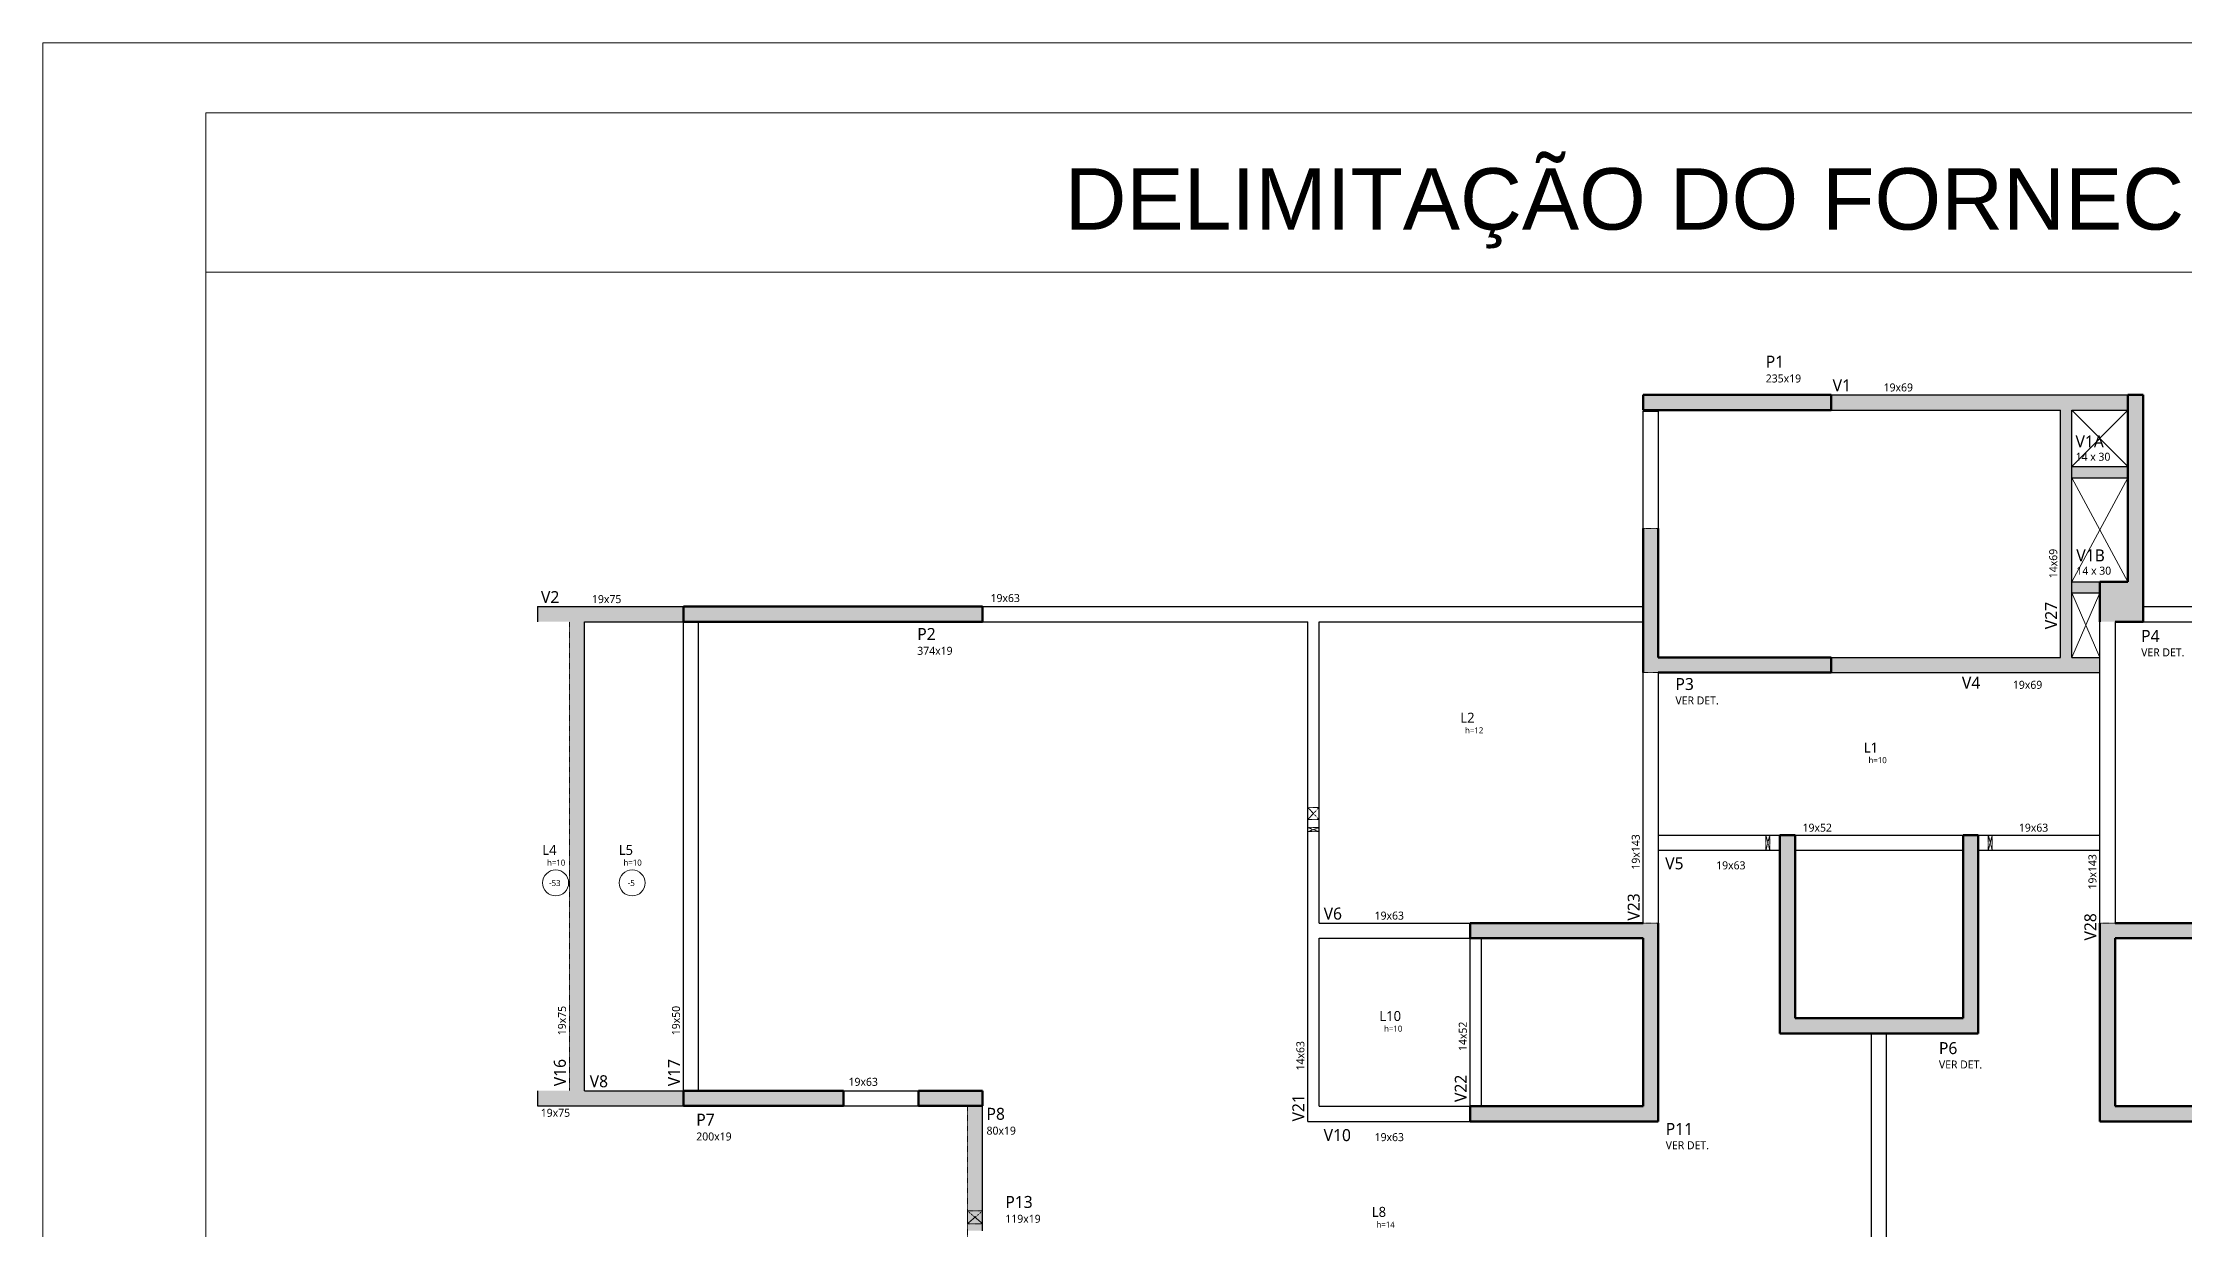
# Model space of a CAD drawing. Extents: x -20676 to 4767, y -817 to 13976.
# Drawn here: x -19091 to -18172, y 8073 to 8582 of the extents above; entities that cross this region are included whole.
import ezdxf
from ezdxf.enums import TextEntityAlignment as Align

# ---------------------------------------------------------------- set-up
doc = ezdxf.new("R2010")
doc.units = 0
doc.linetypes.add('Aligning Line', pattern=[0.635, 0.3175, -0.3175])
doc.linetypes.add('Traço', pattern=[0.635, 0.3175, -0.3175])
doc.layers.get('0').update_dxf_attribs({"lineweight": 13})
doc.layers.add('A-DETL', color=7, linetype='Continuous', lineweight=18, true_color=0x00a600)
for name, color, linetype, lineweight in [('A-FLOR-IDEN', 7, 'Continuous', 9), ('A-GENM', 7, 'Continuous', 18), ('A-GENM-HDLN', 7, 'Traço', 18), ('FOLHA MB', 7, 'Continuous', 13), ('S-BEAM', 7, 'Continuous', 18), ('S-BEAM-IDEN', 7, 'Continuous', 9), ('S-COLS', 7, 'Continuous', 18), ('S-COLS-HDLN', 7, 'Traço', 18), ('S-COLS-IDEN', 7, 'Continuous', 9)]:
    doc.layers.add(name, color=color, linetype=linetype, lineweight=lineweight)
doc.layers.add('Painéis', color=200, linetype='Continuous')
doc.styles.add('Gadugi', font='gadugi.ttf', dxfattribs={"height": 15})
doc.styles.add('Gadugi_1', font='gadugi.ttf', dxfattribs={"height": 10})
doc.styles.add('Gadugi_2', font='gadugi.ttf', dxfattribs={"height": 22.5})
doc.styles.add('Gadugi_3', font='gadugi.ttf', dxfattribs={"height": 0.2})
doc.styles.add('Gadugi_4', font='gadugi.ttf', dxfattribs={"height": 12.5})
doc.styles.add('MB_C02', font='arial.ttf', dxfattribs={"height": 2})
doc.styles.add('MB_C03', font='arial.ttf', dxfattribs={"height": 2.5})
doc.styles.add('MB_C04', font='arial.ttf', dxfattribs={"height": 6})
doc.styles.add('RICARDO', font='arial.ttf', dxfattribs={"width": 0.8})

# ---------------------------------------------------------------- blocks, each defined once
blk = doc.blocks.new('A$Ceb89ac90')
at = {"color": 1}
for points in [[(0, 1199.94), (0, 149.94), (1485.02, 149.94), (1485.02, 1199.94)], [(70, 1169.94), (70, 179.94), (1455.02, 179.94), (1455.02, 1169.94)]]:
    blk.add_lwpolyline(points, close=True, dxfattribs=at)
at = {"color": 5}
for tag, p, height, style in [('CLIENTE', (449.73, 328.83), 12.63, 'MB_C03'), ('REV_05', (1103.14, 338.08), 10.1, 'MB_C02'), ('DATA_REV_05', (1151.54, 337.91), 10.1, 'MB_C02'), ('INFO_REV_05', (1228.12, 337.91), 10.1, 'MB_C02'), ('FASE', (924.57, 320.46), 10.1, 'MB_C02'), ('REV_04', (1103.14, 312.82), 10.1, 'MB_C02'), ('DATA_REV_04', (1151.54, 312.66), 10.1, 'MB_C02'), ('INFO_REV_04', (1228.12, 312.66), 10.1, 'MB_C02'), ('PROJETISTA', (767.99, 285.11), 10.1, 'MB_C02'), ('DATA', (924.57, 285.11), 10.1, 'MB_C02'), ('REV_03', (1103.14, 287.57), 10.1, 'MB_C02'), ('DATA_REV_03', (1151.54, 287.4), 10.1, 'MB_C02'), ('INFO_REV_03', (1228.12, 287.4), 10.1, 'MB_C02'), ('OBRA', (449.73, 273.34), 12.63, 'MB_C03'), ('REV_02', (1103.14, 262.31), 10.1, 'MB_C02'), ('DATA_REV_02', (1151.54, 262.15), 10.1, 'MB_C02'), ('INFO_REV_02', (1228.12, 262.15), 10.1, 'MB_C02'), ('ESC', (924.57, 251.76), 10.1, 'MB_C02'), ('COR', (1010.47, 251.76), 10.1, 'MB_C02'), ('REV_01', (1103.14, 237.06), 10.1, 'MB_C02'), ('DATA_REV_01', (1151.54, 236.89), 10.1, 'MB_C02'), ('INFO_REV_01', (1228.12, 236.89), 10.1, 'MB_C02'), ('PAVIMENTO', (449.73, 215.3), 12.63, 'MB_C03'), ('FL', (1018.09, 194.68), 30.31, 'MB_C04'), ('REV_00', (1103.14, 211.8), 10.1, 'MB_C02'), ('DATA_REV_00', (1151.54, 211.64), 10.1, 'MB_C02'), ('EMISSÃO_INICIAL', (1228.12, 211.64), 10.1, 'MB_C02'), ('REV', (944.1, 205.03), 12.63, 'MB_C03')]:
    blk.add_attdef(tag, p, '', height=height, dxfattribs=dict(at, style=style))
at = {"color": 6, "style": 'MB_C02'}
for tag, p in [('ENDEREÇO_CLIENTE', (449.73, 307.83)), ('ENDEREÇO_OBRA', (449.73, 252.69)), ('TIPO_DE_PROJETO', (449.73, 192.28))]:
    blk.add_attdef(tag, p, '', height=10.1, dxfattribs=at)
blk = doc.blocks.new('PED_FURO_RETANGULAR_R04_2020 _INSTÂNCIA_ - FURO RET-3754116-PL100 - FORMA DO PAVIMENTO TIPO')
at = {"layer": 'A-GENM-HDLN'}
for p, q in [((-8, 9.5), (8, -9.5)), ((-8, -9.5), (8, 9.5)), ((-8, -9.5), (-8, 9.5)), ((-8, 9.5), (8, 9.5)), ((8, 9.5), (8, -9.5))]:
    blk.add_line(p, q, dxfattribs=at)
blk = doc.blocks.new('PED_FURO_CIRCULAR_R04_2020 _INSTÂNCIA_ - FURO CIRC-3758312-PL100 - FORMA DO PAVIMENTO TIPO')
at = {"layer": 'A-GENM-HDLN'}
for p, q in [((7.5, -7), (-7.5, 7)), ((-7.5, -7), (7.5, 7)), ((-7.5, -7), (-7.5, 7)), ((7.5, 7), (7.5, -7))]:
    blk.add_line(p, q, dxfattribs=at)
blk = doc.blocks.new('PED_FURO_CIRCULAR_R04_2020 _INSTÂNCIA_ - FURO CIRC-3747796-PL100 - FORMA DO PAVIMENTO TIPO')
at = {"layer": 'A-GENM-HDLN'}
for p, q in [((2.5, -7), (-2.5, 7)), ((-2.5, -7), (2.5, 7)), ((-2.5, -7), (-2.5, 7)), ((2.5, 7), (2.5, -7))]:
    blk.add_line(p, q, dxfattribs=at)
blk = doc.blocks.new('PED_FURO_CIRCULAR_R04_2020 _INSTÂNCIA_ - FURO CIRC-3742523-PL100 - FORMA DO PAVIMENTO TIPO')
at = {"layer": 'A-GENM-HDLN'}
for p, q in [((2.5, -9.5), (-2.5, 9.5)), ((-2.5, -9.5), (2.5, 9.5)), ((-2.5, -9.5), (-2.5, 9.5)), ((2.5, 9.5), (2.5, -9.5))]:
    blk.add_line(p, q, dxfattribs=at)
blk = doc.blocks.new('PED_TAG_LAJE_R01 - TÍTULO_ESPESSURA_REBAIXO-2413107-PL100 - FORMA DO PAVIMENTO TIPO')
at = {"layer": 'A-FLOR-IDEN'}
blk.add_circle((-0.046, -0.667), 0.325, dxfattribs=at)
blk = doc.blocks.new('PED_TAG_PILAR_R03 - PILAR VER DET_-2523782-PL100 - FORMA DO PAVIMENTO TIPO')
at = {"layer": 'S-COLS-IDEN', "insert": (0.115, -0.625), "char_height": 0.2, "width": 1.37089, "attachment_point": 1, "style": 'Gadugi_4'}
blk.add_mtext('VER DET.', dxfattribs=at)
blk = doc.blocks.new('60355')
at = {"layer": 'S-BEAM', "transparency": 33554495}
for points in [[(-22195.3, 11007.9), (-22125.3, 11007.9), (-22125.3, 11026.9), (-22496.3, 11026.9), (-22496.3, 11007.9), (-22209.3, 11007.9)], [(-22195.3, 10698.9), (-22195.3, 11007.9), (-22209.3, 11007.9), (-22209.3, 10698.9)], [(-22195.3, 10923.4), (-22125.3, 10923.4), (-22125.3, 10937.4), (-22195.3, 10937.4)], [(-22195.3, 10779.4), (-22160.3, 10779.4), (-22160.3, 10793.4), (-22195.3, 10793.4)], [(-23930.8, 10743.4), (-23930.8, 10762.4), (-24113.3, 10762.4), (-24113.3, 10743.4), (-24017.4, 10743.4)], [(-24054.3, 10157.4), (-24054.3, 10743.4), (-24073.3, 10743.4), (-24073.3, 10157.4)], [(-22496.3, 10679.9), (-22160.3, 10679.9), (-22160.3, 10698.9), (-22496.3, 10698.9)], [(-23930.8, 10138.4), (-23930.8, 10157.4), (-24113.3, 10157.4), (-24113.3, 10138.4), (-24017.4, 10138.4)], [(-23556.8, 9982.4), (-23556.8, 10138.4), (-23575.8, 10138.4), (-23575.8, 9982.4)]]:
    blk.add_hatch(color=7, dxfattribs=at).paths.add_polyline_path(points, flags=0)
at = {"layer": 'S-COLS'}
for points in [[(-22496.3, 11007.9), (-22496.3, 11026.9), (-22731.3, 11026.9), (-22731.3, 11007.9)], [(-22141.3, 10743.4), (-22106.3, 10743.4), (-22106.3, 11026.9), (-22125.3, 11026.9), (-22125.3, 10793.4), (-22160.3, 10793.4), (-22160.3, 10743.4)], [(-22712.3, 10679.9), (-22496.3, 10679.9), (-22496.3, 10698.9), (-22712.3, 10698.9), (-22712.3, 10859.9), (-22731.3, 10859.9), (-22731.3, 10679.9)], [(-23556.8, 10743.4), (-23556.8, 10762.4), (-23930.8, 10762.4), (-23930.8, 10743.4)], [(-22560.3, 10228.9), (-22312.3, 10228.9), (-22312.3, 10476.9), (-22331.3, 10476.9), (-22331.3, 10247.9), (-22541.3, 10247.9), (-22541.3, 10476.9), (-22560.3, 10476.9), (-22560.3, 10378.6)], [(-22712.3, 10118.9), (-22712.3, 10366.9), (-22947.3, 10366.9), (-22947.3, 10347.9), (-22731.3, 10347.9), (-22731.3, 10137.9), (-22947.3, 10137.9), (-22947.3, 10118.9), (-22875.5, 10118.9)], [(-21925.3, 10118.9), (-21925.3, 10137.9), (-22141.3, 10137.9), (-22141.3, 10347.9), (-21925.3, 10347.9), (-21925.3, 10366.9), (-22160.3, 10366.9), (-22160.3, 10118.9), (-22114.3, 10118.9)], [(-23730.8, 10138.4), (-23730.8, 10157.4), (-23930.8, 10157.4), (-23930.8, 10138.4)], [(-23556.8, 10138.4), (-23556.8, 10157.4), (-23636.8, 10157.4), (-23636.8, 10138.4)]]:
    blk.add_hatch(color=7, dxfattribs=at).paths.add_polyline_path(points, flags=0)
at = {"layer": 'A-DETL', "color": 7}
for p, q in [((-22195.3, 11007.9), (-22125.3, 10937.4)), ((-22125.3, 11007.9), (-22195.3, 10937.4)), ((-22125.3, 10923.4), (-22195.3, 10793.4)), ((-22195.3, 10923.4), (-22125.3, 10793.4)), ((-22160.3, 10779.4), (-22195.3, 10698.9)), ((-22195.3, 10779.4), (-22160.3, 10698.9))]:
    blk.add_line(p, q, dxfattribs=at)
at = {"layer": 'A-DETL', "color": 7, "linetype": 'Aligning Line'}
for p, q in [((-24073.3, 10743.4), (-24073.3, 10157.4)), ((-23575.8, 9273.4), (-23575.8, 10138.4))]:
    blk.add_line(p, q, dxfattribs=at)
at = {"layer": 'S-BEAM', "color": 7, "lineweight": 25}
for p, q in [((-22731.3, 11006.6), (-22712.3, 11006.6)), ((-22731.3, 10859.9), (-22731.3, 11006.6)), ((-22712.3, 11006.6), (-22712.3, 10859.9)), ((-22496.3, 11026.9), (-22125.3, 11026.9)), ((-22496.3, 11007.9), (-22209.3, 11007.9)), ((-22209.3, 10698.9), (-22209.3, 11007.9)), ((-22195.3, 11007.9), (-22125.3, 11007.9)), ((-22195.3, 10698.9), (-22195.3, 11007.9)), ((-22195.3, 10937.4), (-22125.3, 10937.4)), ((-22195.3, 10923.4), (-22125.3, 10923.4)), ((-22195.3, 10793.4), (-22160.3, 10793.4)), ((-24113.3, 10762.4), (-24113.3, 10743.4)), ((-24113.3, 10762.4), (-23930.8, 10762.4)), ((-23556.8, 10762.4), (-22731.3, 10762.4)), ((-22195.3, 10779.4), (-22160.3, 10779.4)), ((-22106.3, 10762.4), (-21315.8, 10762.4)), ((-24054.3, 10743.4), (-23930.8, 10743.4)), ((-24054.3, 10157.4), (-24054.3, 10743.4)), ((-23930.8, 10157.4), (-23930.8, 10743.4)), ((-23911.8, 10157.4), (-23911.8, 10743.4)), ((-23556.8, 10743.4), (-23150.3, 10743.4)), ((-23150.3, 10137.9), (-23150.3, 10743.4)), ((-23136.3, 10366.9), (-23136.3, 10743.4)), ((-23136.3, 10743.4), (-22731.3, 10743.4)), ((-22160.3, 10366.9), (-22160.3, 10743.4)), ((-22141.3, 10743.4), (-22141.3, 10366.9)), ((-22106.3, 10743.4), (-21736.3, 10743.4)), ((-22731.3, 10366.9), (-22731.3, 10679.9)), ((-22712.3, 10679.9), (-22712.3, 10366.9)), ((-22496.3, 10698.9), (-22209.3, 10698.9)), ((-22496.3, 10679.9), (-22160.3, 10679.9)), ((-22195.3, 10698.9), (-22160.3, 10698.9)), ((-22712.3, 10476.9), (-22560.3, 10476.9)), ((-22541.3, 10476.9), (-22331.3, 10476.9)), ((-22312.3, 10476.9), (-22160.3, 10476.9)), ((-22712.3, 10457.9), (-22560.3, 10457.9)), ((-22541.3, 10457.9), (-22331.3, 10457.9)), ((-22312.3, 10457.9), (-22160.3, 10457.9)), ((-23136.3, 10366.9), (-22947.3, 10366.9)), ((-23136.3, 10347.9), (-22947.3, 10347.9)), ((-23136.3, 10137.9), (-23136.3, 10347.9)), ((-22947.3, 10137.9), (-22947.3, 10347.9)), ((-22933.3, 10137.9), (-22933.3, 10347.9)), ((-22445.8, 9551.4), (-22445.8, 10228.9)), ((-22426.8, 9551.4), (-22426.8, 10228.9)), ((-24113.3, 10157.4), (-24113.3, 10138.4)), ((-24054.3, 10157.4), (-23930.8, 10157.4)), ((-23730.8, 10157.4), (-23636.8, 10157.4)), ((-24113.3, 10138.4), (-23930.8, 10138.4)), ((-23730.8, 10138.4), (-23636.8, 10138.4)), ((-23556.8, 9982.4), (-23556.8, 10138.4)), ((-23150.3, 10118.9), (-23150.3, 10137.9)), ((-23150.3, 10118.9), (-22947.3, 10118.9)), ((-23136.3, 10137.9), (-22947.3, 10137.9))]:
    blk.add_line(p, q, dxfattribs=at)
at = {"layer": 'S-COLS', "color": 7, "lineweight": 50}
for p, q in [((-22731.3, 11007.9), (-22731.3, 11026.9)), ((-22731.3, 11026.9), (-22496.3, 11026.9)), ((-22496.3, 11007.9), (-22731.3, 11007.9)), ((-22496.3, 11026.9), (-22496.3, 11007.9)), ((-22125.3, 10793.4), (-22125.3, 11026.9)), ((-22125.3, 11026.9), (-22106.3, 11026.9)), ((-22106.3, 11026.9), (-22106.3, 10743.4)), ((-22731.3, 10679.9), (-22731.3, 10859.9)), ((-22712.3, 10859.9), (-22712.3, 10698.9)), ((-22160.3, 10743.4), (-22160.3, 10793.4)), ((-22160.3, 10793.4), (-22125.3, 10793.4)), ((-23930.8, 10743.4), (-23930.8, 10762.4)), ((-23930.8, 10762.4), (-23556.8, 10762.4)), ((-23556.8, 10762.4), (-23556.8, 10743.4)), ((-23556.8, 10743.4), (-23930.8, 10743.4)), ((-22106.3, 10743.4), (-22141.3, 10743.4)), ((-22712.3, 10698.9), (-22496.3, 10698.9)), ((-22496.3, 10679.9), (-22712.3, 10679.9)), ((-22496.3, 10698.9), (-22496.3, 10679.9)), ((-22560.3, 10228.9), (-22560.3, 10476.9)), ((-22560.3, 10476.9), (-22541.3, 10476.9)), ((-22541.3, 10476.9), (-22541.3, 10247.9)), ((-22331.3, 10247.9), (-22331.3, 10476.9)), ((-22331.3, 10476.9), (-22312.3, 10476.9)), ((-22312.3, 10476.9), (-22312.3, 10228.9)), ((-22947.3, 10347.9), (-22947.3, 10366.9)), ((-22947.3, 10366.9), (-22731.3, 10366.9)), ((-22712.3, 10366.9), (-22712.3, 10118.9)), ((-22160.3, 10118.9), (-22160.3, 10366.9)), ((-22141.3, 10366.9), (-21925.3, 10366.9)), ((-22731.3, 10347.9), (-22947.3, 10347.9)), ((-22731.3, 10137.9), (-22731.3, 10347.9)), ((-21925.3, 10347.9), (-22141.3, 10347.9)), ((-22141.3, 10347.9), (-22141.3, 10137.9)), ((-22312.3, 10228.9), (-22560.3, 10228.9)), ((-22541.3, 10247.9), (-22331.3, 10247.9)), ((-23930.8, 10138.4), (-23930.8, 10157.4)), ((-23930.8, 10157.4), (-23730.8, 10157.4)), ((-23730.8, 10157.4), (-23730.8, 10138.4)), ((-23636.8, 10138.4), (-23636.8, 10157.4)), ((-23636.8, 10157.4), (-23556.8, 10157.4)), ((-23556.8, 10157.4), (-23556.8, 10138.4)), ((-23730.8, 10138.4), (-23930.8, 10138.4)), ((-23556.8, 10138.4), (-23636.8, 10138.4)), ((-22947.3, 10118.9), (-22947.3, 10137.9)), ((-22947.3, 10137.9), (-22731.3, 10137.9)), ((-22712.3, 10118.9), (-22947.3, 10118.9)), ((-21925.3, 10118.9), (-22160.3, 10118.9)), ((-22141.3, 10137.9), (-21925.3, 10137.9))]:
    blk.add_line(p, q, dxfattribs=at)
at = {"layer": 'S-COLS-HDLN', "color": 7}
for p, q in [((-22731.3, 10859.9), (-22712.3, 10859.9)), ((-22712.3, 10679.9), (-22731.3, 10679.9)), ((-22731.3, 10366.9), (-22712.3, 10366.9)), ((-22160.3, 10366.9), (-22141.3, 10366.9))]:
    blk.add_line(p, q, dxfattribs=at)
at = {"layer": 'A-FLOR-IDEN', "color": 7, "xscale": 49.99999999999998, "yscale": 49.99999999999998, "zscale": 49.99999999999998}
for p in [(-24088.2, 10450.4), (-23992.6, 10450.4)]:
    blk.add_blockref('PED_TAG_LAJE_R01 - TÍTULO_ESPESSURA_REBAIXO-2413107-PL100 - FORMA DO PAVIMENTO TIPO', p, dxfattribs=at)
at = {"layer": 'A-GENM', "color": 7, "linetype": 'Traço'}
for name, p, rotation in [('PED_FURO_CIRCULAR_R04_2020 _INSTÂNCIA_ - FURO CIRC-3758312-PL100 - FORMA DO PAVIMENTO TIPO', (-23143.3, 10503.8), 89.9999999999999), ('PED_FURO_CIRCULAR_R04_2020 _INSTÂNCIA_ - FURO CIRC-3747796-PL100 - FORMA DO PAVIMENTO TIPO', (-23143.3, 10483.6), 89.9999999999999), ('PED_FURO_CIRCULAR_R04_2020 _INSTÂNCIA_ - FURO CIRC-3742523-PL100 - FORMA DO PAVIMENTO TIPO', (-22575.3, 10467.4), 180), ('PED_FURO_CIRCULAR_R04_2020 _INSTÂNCIA_ - FURO CIRC-3742523-PL100 - FORMA DO PAVIMENTO TIPO', (-22297.3, 10467.4), 180), ('PED_FURO_RETANGULAR_R04_2020 _INSTÂNCIA_ - FURO RET-3754116-PL100 - FORMA DO PAVIMENTO TIPO', (-23566.3, 9999.2), 89.9999999999999)]:
    blk.add_blockref(name, p, dxfattribs=dict(at, rotation=rotation))
at = {"layer": 'S-COLS-IDEN', "color": 7, "xscale": 49.99999999999998, "yscale": 49.99999999999998, "zscale": 49.99999999999998}
for p in [(-22114.4, 10741.4), (-22696.5, 10681.3), (-22367.2, 10226.4), (-22708.7, 10125.5)]:
    blk.add_blockref('PED_TAG_PILAR_R03 - PILAR VER DET_-2523782-PL100 - FORMA DO PAVIMENTO TIPO', p, dxfattribs=at)
at = {"layer": 'A-FLOR-IDEN', "color": 7, "attachment_point": 1}
for s, insert, char_height, width, style in [('L2', (-22959.7, 10629.8), 12.5, 21.646, 'Gadugi_3'), ('h=12', (-22953.8, 10611.5), 7.5, 29.662, 'Gadugi_2'), ('L1', (-22455.4, 10592.5), 12.5, 21.646, 'Gadugi_3'), ('h=10', (-22449.5, 10574.2), 7.5, 29.662, 'Gadugi_2'), ('L4', (-24107.2, 10464.5), 12.5, 21.646, 'Gadugi_3'), ('h=10', (-24101.3, 10446.2), 7.5, 29.662, 'Gadugi_2'), ('L5', (-24011.6, 10464.5), 12.5, 21.646, 'Gadugi_3'), ('h=10', (-24005.7, 10446.2), 7.5, 29.662, 'Gadugi_2'), ('-53', (-24098.7, 10420.6), 7.5, 18.84, 'Gadugi_2'), ('-5', (-24000.3, 10420.6), 7.5, 12.025, 'Gadugi_2'), ('L10', (-23060.9, 10257), 12.5, 33.27, 'Gadugi_3'), ('h=10', (-23055, 10238.7), 7.5, 29.662, 'Gadugi_2'), ('L8', (-23070.3, 10012.2), 12.5, 21.646, 'Gadugi_3'), ('h=14', (-23064.4, 9993.9), 7.5, 29.662, 'Gadugi_2')]:
    blk.add_mtext(s, dxfattribs=dict(at, insert=insert, char_height=char_height, width=width, style=style))
at = {"layer": 'S-BEAM-IDEN', "color": 7, "attachment_point": 1}
for s, insert, char_height, width, style in [('V1', (-22494.3, 11046.2), 15, 30.063, 'Gadugi_1'), ('19x69', (-22430.6, 11041.2), 10, 44.894, 'Gadugi'), ('V1A', (-22190.7, 10976.2), 15, 46.498, 'Gadugi_1'), ('14 x 30', (-22190.6, 10954.6), 10, 54.515, 'Gadugi'), ('V1B', (-22189.7, 10833.8), 15, 44.894, 'Gadugi_1'), ('14 x 30', (-22189.6, 10812.2), 10, 54.515, 'Gadugi'), ('V2', (-24108.8, 10781.7), 15, 30.063, 'Gadugi_1'), ('19x75', (-24045.1, 10776.7), 10, 44.894, 'Gadugi'), ('19x63', (-23546.9, 10778), 10, 44.894, 'Gadugi'), ('V4', (-22332.7, 10674.6), 15, 30.063, 'Gadugi_1'), ('19x69', (-22269, 10669.6), 10, 44.894, 'Gadugi'), ('19x52', (-22531.9, 10491.1), 10, 44.894, 'Gadugi'), ('19x63', (-22261.5, 10491.1), 10, 44.894, 'Gadugi'), ('V5', (-22703.6, 10449), 15, 30.063, 'Gadugi_1'), ('19x63', (-22639.9, 10444), 10, 44.894, 'Gadugi'), ('V6', (-23130.5, 10386.2), 15, 30.063, 'Gadugi_1'), ('19x63', (-23066.8, 10381.2), 10, 44.894, 'Gadugi'), ('V8', (-24047.9, 10176.7), 15, 30.063, 'Gadugi_1'), ('19x63', (-23724.4, 10173.5), 10, 44.894, 'Gadugi'), ('19x75', (-24109.1, 10134.8), 10, 44.894, 'Gadugi'), ('V10', (-23130.5, 10109.4), 15, 44.093, 'Gadugi_1'), ('19x63', (-23066.8, 10104.4), 10, 44.894, 'Gadugi')]:
    blk.add_mtext(s, dxfattribs=dict(at, insert=insert, char_height=char_height, width=width, style=style))
at = {"layer": 'S-BEAM-IDEN', "color": 7, "attachment_point": 1, "rotation": 90}
for s, insert, char_height, width, style in [('14x69', (-22223.6, 10797.8), 10, 44.894, 'Gadugi'), ('V27', (-22228.7, 10734.1), 15, 44.093, 'Gadugi_1'), ('19x143', (-22745.4, 10433.7), 10, 54.114, 'Gadugi'), ('19x143', (-22174.6, 10408.8), 10, 54.114, 'Gadugi'), ('V23', (-22750.5, 10370), 15, 44.093, 'Gadugi_1'), ('V28', (-22179.7, 10345.1), 15, 44.093, 'Gadugi_1'), ('19x75', (-24087.6, 10226.7), 10, 44.894, 'Gadugi'), ('19x50', (-23945.1, 10226.7), 10, 44.894, 'Gadugi'), ('14x52', (-22961.6, 10207), 10, 44.894, 'Gadugi'), ('14x63', (-23164.6, 10182.7), 10, 44.894, 'Gadugi'), ('V16', (-24092.7, 10163), 15, 44.093, 'Gadugi_1'), ('V17', (-23950.2, 10163), 15, 44.093, 'Gadugi_1'), ('V22', (-22966.7, 10143.3), 15, 44.093, 'Gadugi_1'), ('V21', (-23169.7, 10119), 15, 44.093, 'Gadugi_1')]:
    blk.add_mtext(s, dxfattribs=dict(at, insert=insert, char_height=char_height, width=width, style=style))
at = {"layer": 'S-COLS-IDEN', "color": 7, "attachment_point": 1}
for s, insert, char_height, width, style in [('P1', (-22577.9, 11075.9), 15, 28.46, 'Gadugi_1'), ('235x19', (-22577.9, 11052.4), 10, 54.114, 'Gadugi'), ('P2', (-23638.5, 10735.6), 15, 28.46, 'Gadugi_1'), ('P4', (-22108.7, 10733.2), 15, 28.46, 'Gadugi_1'), ('374x19', (-23638.5, 10712.1), 10, 54.114, 'Gadugi'), ('P3', (-22690.8, 10673.1), 15, 28.46, 'Gadugi_1'), ('P6', (-22361.4, 10218.1), 15, 28.46, 'Gadugi_1'), ('P7', (-23914.7, 10128.7), 15, 28.46, 'Gadugi_1'), ('P8', (-23551.9, 10136), 15, 28.46, 'Gadugi_1'), ('200x19', (-23914.7, 10105.2), 10, 54.114, 'Gadugi'), ('80x19', (-23551.9, 10112.5), 10, 44.894, 'Gadugi'), ('P11', (-22702.9, 10117.2), 15, 42.489, 'Gadugi_1'), ('P13', (-23528.4, 10025.9), 15, 42.489, 'Gadugi_1'), ('119x19', (-23528.4, 10002.4), 10, 54.114, 'Gadugi')]:
    blk.add_mtext(s, dxfattribs=dict(at, insert=insert, char_height=char_height, width=width, style=style))

msp = doc.modelspace()

# ---------------------------------------------------------------- linework, layer by layer
at = {"color": 0}
msp.add_line((-19021.38, 8483.8), (-17636.38, 8483.8), dxfattribs=at)

# ---------------------------------------------------------------- block references
msp.add_blockref('A$Ceb89ac90', (-19091.4, 7382.32))
at = {"layer": 'Painéis', "color": 6, "xscale": 0.3434902824169678, "yscale": 0.3434902824169678, "zscale": 0.3434902824169678}
msp.add_blockref('60355', (-10596.37, 4643.53), dxfattribs=at)

# ---------------------------------------------------------------- texts
at = {"layer": 'FOLHA MB', "style": 'RICARDO'}
msp.add_text('DELIMITAÇÃO DO FORNECIMENTO', height=26.3578, dxfattribs=at).set_placement((-18340.79, 8514.85), align=Align.MIDDLE)

doc.saveas('drawing.dxf')
